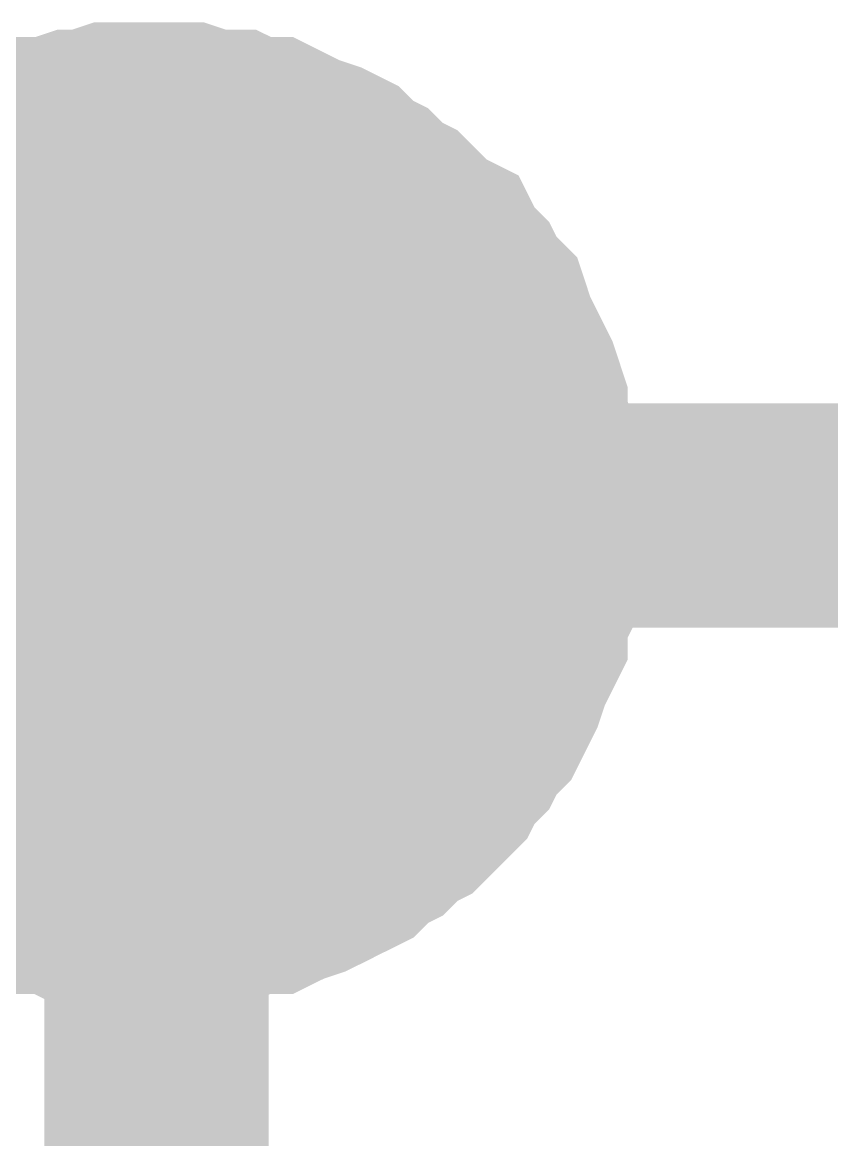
# Model space of a CAD drawing. Header units: inches. Extents: x 0 to 16.9, y 0 to 11.7.
# Drawn here: x 10.6227 to 10.6653, y 9.1096 to 9.1684 of the extents above; entities that cross this region are included whole.
import ezdxf

# ---------------------------------------------------------------- set-up
doc = ezdxf.new("R2010")
doc.units = ezdxf.units.IN
doc.header["$MEASUREMENT"] = 0
doc.layers.add('Sheet', color=255, linetype='Continuous')

msp = doc.modelspace()

# ---------------------------------------------------------------- linework, layer by layer
at = {"layer": 'Sheet'}
for points in [[(10.616254, 9.157082, 0.0118, 0.0118, 0), (10.617026, 9.157854, 0.0118, 0.0118, 0), (10.617797, 9.15824, 0.0118, 0.0118, 0), (10.618569, 9.159012, 0.0118, 0.0118, 0), (10.61934, 9.159397, 0.0118, 0.0118, 0), (10.620112, 9.160169, 0.0118, 0.0118, 0), (10.620883, 9.160555, 0.0118, 0.0118, 0), (10.621655, 9.160941, 0.0118, 0.0118, 0), (10.622812, 9.161327, 0.0118, 0.0118, 0), (10.623584, 9.161713, 0.0118, 0.0118, 0), (10.624355, 9.161713, 0.0118, 0.0118, 0), (10.625513, 9.162098, 0.0118, 0.0118, 0), (10.626284, 9.162098, 0.0118, 0.0118, 0), (10.627441, 9.162484, 0.0118, 0.0118, 0), (10.628213, 9.162484, 0.0118, 0.0118, 0), (10.62937, 9.162484, 0.0118, 0.0118, 0)], [(10.616254, 9.157082, 0.0118, 0.0118, 0), (10.617026, 9.157854, 0.0118, 0.0118, 0), (10.617797, 9.15824, 0.0118, 0.0118, 0), (10.618569, 9.159012, 0.0118, 0.0118, 0), (10.61934, 9.159397, 0.0118, 0.0118, 0), (10.620112, 9.160169, 0.0118, 0.0118, 0), (10.620883, 9.160555, 0.0118, 0.0118, 0), (10.621655, 9.160941, 0.0118, 0.0118, 0), (10.622812, 9.161327, 0.0118, 0.0118, 0), (10.623584, 9.161713, 0.0118, 0.0118, 0), (10.624355, 9.161713, 0.0118, 0.0118, 0), (10.625513, 9.162098, 0.0118, 0.0118, 0), (10.626284, 9.162098, 0.0118, 0.0118, 0), (10.627441, 9.162484, 0.0118, 0.0118, 0), (10.628213, 9.162484, 0.0118, 0.0118, 0), (10.62937, 9.162484, 0.0118, 0.0118, 0)], [(10.616254, 9.157082, 0.0118, 0.0118, 0), (10.617026, 9.157854, 0.0118, 0.0118, 0), (10.617797, 9.15824, 0.0118, 0.0118, 0), (10.618569, 9.159012, 0.0118, 0.0118, 0), (10.61934, 9.159397, 0.0118, 0.0118, 0), (10.620112, 9.160169, 0.0118, 0.0118, 0), (10.620883, 9.160555, 0.0118, 0.0118, 0), (10.621655, 9.160941, 0.0118, 0.0118, 0), (10.622812, 9.161327, 0.0118, 0.0118, 0), (10.623584, 9.161713, 0.0118, 0.0118, 0), (10.624355, 9.161713, 0.0118, 0.0118, 0), (10.625513, 9.162098, 0.0118, 0.0118, 0), (10.626284, 9.162098, 0.0118, 0.0118, 0), (10.627441, 9.162484, 0.0118, 0.0118, 0), (10.628213, 9.162484, 0.0118, 0.0118, 0), (10.62937, 9.162484, 0.0118, 0.0118, 0)], [(10.616254, 9.157082, 0.0118, 0.0118, 0), (10.617026, 9.157854, 0.0118, 0.0118, 0), (10.617797, 9.15824, 0.0118, 0.0118, 0), (10.618569, 9.159012, 0.0118, 0.0118, 0), (10.61934, 9.159397, 0.0118, 0.0118, 0), (10.620112, 9.160169, 0.0118, 0.0118, 0), (10.620883, 9.160555, 0.0118, 0.0118, 0), (10.621655, 9.160941, 0.0118, 0.0118, 0), (10.622812, 9.161327, 0.0118, 0.0118, 0), (10.623584, 9.161713, 0.0118, 0.0118, 0), (10.624355, 9.161713, 0.0118, 0.0118, 0), (10.625513, 9.162098, 0.0118, 0.0118, 0), (10.626284, 9.162098, 0.0118, 0.0118, 0), (10.627441, 9.162484, 0.0118, 0.0118, 0), (10.628213, 9.162484, 0.0118, 0.0118, 0), (10.62937, 9.162484, 0.0118, 0.0118, 0)], [(10.62937, 9.162484, 0.0118, 0.0118, 0), (10.62937, 9.162484, 0.0118, 0.0118, 0)], [(10.62937, 9.162484, 0.0118, 0.0118, 0), (10.630527, 9.162484, 0.0118, 0.0118, 0), (10.631299, 9.162484, 0.0118, 0.0118, 0), (10.632456, 9.162098, 0.0118, 0.0118, 0), (10.633614, 9.162098, 0.0118, 0.0118, 0), (10.634385, 9.161713, 0.0118, 0.0118, 0), (10.635542, 9.161713, 0.0118, 0.0118, 0), (10.636314, 9.161327, 0.0118, 0.0118, 0), (10.637085, 9.160941, 0.0118, 0.0118, 0), (10.638243, 9.160555, 0.0118, 0.0118, 0), (10.639014, 9.160169, 0.0118, 0.0118, 0), (10.639786, 9.159397, 0.0118, 0.0118, 0), (10.640557, 9.159012, 0.0118, 0.0118, 0), (10.641329, 9.15824, 0.0118, 0.0118, 0), (10.6421, 9.157854, 0.0118, 0.0118, 0), (10.642872, 9.157082, 0.0118, 0.0118, 0), (10.643643, 9.156311, 0.0118, 0.0118, 0), (10.644415, 9.155925, 0.0118, 0.0118, 0), (10.644801, 9.155153, 0.0118, 0.0118, 0), (10.645572, 9.154381, 0.0118, 0.0118, 0), (10.645958, 9.15361, 0.0118, 0.0118, 0), (10.64673, 9.152838, 0.0118, 0.0118, 0), (10.647115, 9.15168, 0.0118, 0.0118, 0), (10.647501, 9.150909, 0.0118, 0.0118, 0), (10.647887, 9.150137, 0.0118, 0.0118, 0), (10.648273, 9.149365, 0.0118, 0.0118, 0), (10.648658, 9.148208, 0.0118, 0.0118, 0), (10.648658, 9.147436, 0.0118, 0.0118, 0), (10.649044, 9.146278, 0.0118, 0.0118, 0), (10.649044, 9.145507, 0.0118, 0.0118, 0), (10.64943, 9.144349, 0.0118, 0.0118, 0), (10.64943, 9.143577, 0.0118, 0.0118, 0), (10.64943, 9.14242, 0.0118, 0.0118, 0)], [(10.62937, 9.162484, 0.0118, 0.0118, 0), (10.62937, 9.162484, 0.0118, 0.0118, 0)], [(10.62937, 9.162484, 0.0118, 0.0118, 0), (10.630527, 9.162484, 0.0118, 0.0118, 0), (10.631299, 9.162484, 0.0118, 0.0118, 0), (10.632456, 9.162098, 0.0118, 0.0118, 0), (10.633614, 9.162098, 0.0118, 0.0118, 0), (10.634385, 9.161713, 0.0118, 0.0118, 0), (10.635542, 9.161713, 0.0118, 0.0118, 0), (10.636314, 9.161327, 0.0118, 0.0118, 0), (10.637085, 9.160941, 0.0118, 0.0118, 0), (10.638243, 9.160555, 0.0118, 0.0118, 0), (10.639014, 9.160169, 0.0118, 0.0118, 0), (10.639786, 9.159397, 0.0118, 0.0118, 0), (10.640557, 9.159012, 0.0118, 0.0118, 0), (10.641329, 9.15824, 0.0118, 0.0118, 0), (10.6421, 9.157854, 0.0118, 0.0118, 0), (10.642872, 9.157082, 0.0118, 0.0118, 0), (10.643643, 9.156311, 0.0118, 0.0118, 0), (10.644415, 9.155925, 0.0118, 0.0118, 0), (10.644801, 9.155153, 0.0118, 0.0118, 0), (10.645572, 9.154381, 0.0118, 0.0118, 0), (10.645958, 9.15361, 0.0118, 0.0118, 0), (10.64673, 9.152838, 0.0118, 0.0118, 0), (10.647115, 9.15168, 0.0118, 0.0118, 0), (10.647501, 9.150909, 0.0118, 0.0118, 0), (10.647887, 9.150137, 0.0118, 0.0118, 0), (10.648273, 9.149365, 0.0118, 0.0118, 0), (10.648658, 9.148208, 0.0118, 0.0118, 0), (10.648658, 9.147436, 0.0118, 0.0118, 0), (10.649044, 9.146278, 0.0118, 0.0118, 0), (10.649044, 9.145507, 0.0118, 0.0118, 0), (10.64943, 9.144349, 0.0118, 0.0118, 0), (10.64943, 9.143577, 0.0118, 0.0118, 0), (10.64943, 9.14242, 0.0118, 0.0118, 0)], [(10.62937, 9.162484, 0.0118, 0.0118, 0), (10.62937, 9.162484, 0.0118, 0.0118, 0)], [(10.62937, 9.162484, 0.0118, 0.0118, 0), (10.630527, 9.162484, 0.0118, 0.0118, 0), (10.631299, 9.162484, 0.0118, 0.0118, 0), (10.632456, 9.162098, 0.0118, 0.0118, 0), (10.633614, 9.162098, 0.0118, 0.0118, 0), (10.634385, 9.161713, 0.0118, 0.0118, 0), (10.635542, 9.161713, 0.0118, 0.0118, 0), (10.636314, 9.161327, 0.0118, 0.0118, 0), (10.637085, 9.160941, 0.0118, 0.0118, 0), (10.638243, 9.160555, 0.0118, 0.0118, 0), (10.639014, 9.160169, 0.0118, 0.0118, 0), (10.639786, 9.159397, 0.0118, 0.0118, 0), (10.640557, 9.159012, 0.0118, 0.0118, 0), (10.641329, 9.15824, 0.0118, 0.0118, 0), (10.6421, 9.157854, 0.0118, 0.0118, 0), (10.642872, 9.157082, 0.0118, 0.0118, 0), (10.643643, 9.156311, 0.0118, 0.0118, 0), (10.644415, 9.155925, 0.0118, 0.0118, 0), (10.644801, 9.155153, 0.0118, 0.0118, 0), (10.645572, 9.154381, 0.0118, 0.0118, 0), (10.645958, 9.15361, 0.0118, 0.0118, 0), (10.64673, 9.152838, 0.0118, 0.0118, 0), (10.647115, 9.15168, 0.0118, 0.0118, 0), (10.647501, 9.150909, 0.0118, 0.0118, 0), (10.647887, 9.150137, 0.0118, 0.0118, 0), (10.648273, 9.149365, 0.0118, 0.0118, 0), (10.648658, 9.148208, 0.0118, 0.0118, 0), (10.648658, 9.147436, 0.0118, 0.0118, 0), (10.649044, 9.146278, 0.0118, 0.0118, 0), (10.649044, 9.145507, 0.0118, 0.0118, 0), (10.64943, 9.144349, 0.0118, 0.0118, 0), (10.64943, 9.143577, 0.0118, 0.0118, 0), (10.64943, 9.14242, 0.0118, 0.0118, 0)], [(10.62937, 9.162484, 0.0118, 0.0118, 0), (10.62937, 9.162484, 0.0118, 0.0118, 0)], [(10.62937, 9.162484, 0.0118, 0.0118, 0), (10.630527, 9.162484, 0.0118, 0.0118, 0), (10.631299, 9.162484, 0.0118, 0.0118, 0), (10.632456, 9.162098, 0.0118, 0.0118, 0), (10.633614, 9.162098, 0.0118, 0.0118, 0), (10.634385, 9.161713, 0.0118, 0.0118, 0), (10.635542, 9.161713, 0.0118, 0.0118, 0), (10.636314, 9.161327, 0.0118, 0.0118, 0), (10.637085, 9.160941, 0.0118, 0.0118, 0), (10.638243, 9.160555, 0.0118, 0.0118, 0), (10.639014, 9.160169, 0.0118, 0.0118, 0), (10.639786, 9.159397, 0.0118, 0.0118, 0), (10.640557, 9.159012, 0.0118, 0.0118, 0), (10.641329, 9.15824, 0.0118, 0.0118, 0), (10.6421, 9.157854, 0.0118, 0.0118, 0), (10.642872, 9.157082, 0.0118, 0.0118, 0), (10.643643, 9.156311, 0.0118, 0.0118, 0), (10.644415, 9.155925, 0.0118, 0.0118, 0), (10.644801, 9.155153, 0.0118, 0.0118, 0), (10.645572, 9.154381, 0.0118, 0.0118, 0), (10.645958, 9.15361, 0.0118, 0.0118, 0), (10.64673, 9.152838, 0.0118, 0.0118, 0), (10.647115, 9.15168, 0.0118, 0.0118, 0), (10.647501, 9.150909, 0.0118, 0.0118, 0), (10.647887, 9.150137, 0.0118, 0.0118, 0), (10.648273, 9.149365, 0.0118, 0.0118, 0), (10.648658, 9.148208, 0.0118, 0.0118, 0), (10.648658, 9.147436, 0.0118, 0.0118, 0), (10.649044, 9.146278, 0.0118, 0.0118, 0), (10.649044, 9.145507, 0.0118, 0.0118, 0), (10.64943, 9.144349, 0.0118, 0.0118, 0), (10.64943, 9.143577, 0.0118, 0.0118, 0), (10.64943, 9.14242, 0.0118, 0.0118, 0)], [(10.620112, 9.160169, 0.0039, 0.0039, 0), (10.620883, 9.160555, 0.0039, 0.0039, 0), (10.621655, 9.160941, 0.0039, 0.0039, 0), (10.622812, 9.161327, 0.0039, 0.0039, 0), (10.623584, 9.161713, 0.0039, 0.0039, 0), (10.624355, 9.161713, 0.0039, 0.0039, 0), (10.625513, 9.162098, 0.0039, 0.0039, 0), (10.626284, 9.162098, 0.0039, 0.0039, 0), (10.627441, 9.162484, 0.0039, 0.0039, 0), (10.628213, 9.162484, 0.0039, 0.0039, 0), (10.62937, 9.162484, 0.0039, 0.0039, 0)], [(10.620112, 9.160169, 0.0039, 0.0039, 0), (10.620883, 9.160555, 0.0039, 0.0039, 0), (10.621655, 9.160941, 0.0039, 0.0039, 0), (10.622812, 9.161327, 0.0039, 0.0039, 0), (10.623584, 9.161713, 0.0039, 0.0039, 0), (10.624355, 9.161713, 0.0039, 0.0039, 0), (10.625513, 9.162098, 0.0039, 0.0039, 0), (10.626284, 9.162098, 0.0039, 0.0039, 0), (10.627441, 9.162484, 0.0039, 0.0039, 0), (10.628213, 9.162484, 0.0039, 0.0039, 0), (10.62937, 9.162484, 0.0039, 0.0039, 0)], [(10.620112, 9.160169, 0.0039, 0.0039, 0), (10.620883, 9.160555, 0.0039, 0.0039, 0), (10.621655, 9.160941, 0.0039, 0.0039, 0), (10.622812, 9.161327, 0.0039, 0.0039, 0), (10.623584, 9.161713, 0.0039, 0.0039, 0), (10.624355, 9.161713, 0.0039, 0.0039, 0), (10.625513, 9.162098, 0.0039, 0.0039, 0), (10.626284, 9.162098, 0.0039, 0.0039, 0), (10.627441, 9.162484, 0.0039, 0.0039, 0), (10.628213, 9.162484, 0.0039, 0.0039, 0), (10.62937, 9.162484, 0.0039, 0.0039, 0)], [(10.620112, 9.160169, 0.0039, 0.0039, 0), (10.620883, 9.160555, 0.0039, 0.0039, 0), (10.621655, 9.160941, 0.0039, 0.0039, 0), (10.622812, 9.161327, 0.0039, 0.0039, 0), (10.623584, 9.161713, 0.0039, 0.0039, 0), (10.624355, 9.161713, 0.0039, 0.0039, 0), (10.625513, 9.162098, 0.0039, 0.0039, 0), (10.626284, 9.162098, 0.0039, 0.0039, 0), (10.627441, 9.162484, 0.0039, 0.0039, 0), (10.628213, 9.162484, 0.0039, 0.0039, 0), (10.62937, 9.162484, 0.0039, 0.0039, 0)], [(10.62937, 9.162484, 0.0039, 0.0039, 0), (10.62937, 9.162484, 0.0039, 0.0039, 0)], [(10.62937, 9.162484, 0.0039, 0.0039, 0), (10.630527, 9.162484, 0.0039, 0.0039, 0), (10.631299, 9.162484, 0.0039, 0.0039, 0), (10.632456, 9.162098, 0.0039, 0.0039, 0), (10.633614, 9.162098, 0.0039, 0.0039, 0), (10.634385, 9.161713, 0.0039, 0.0039, 0), (10.635542, 9.161713, 0.0039, 0.0039, 0), (10.636314, 9.161327, 0.0039, 0.0039, 0), (10.637085, 9.160941, 0.0039, 0.0039, 0), (10.638243, 9.160555, 0.0039, 0.0039, 0), (10.639014, 9.160169, 0.0039, 0.0039, 0), (10.639786, 9.159397, 0.0039, 0.0039, 0), (10.640557, 9.159012, 0.0039, 0.0039, 0), (10.641329, 9.15824, 0.0039, 0.0039, 0), (10.6421, 9.157854, 0.0039, 0.0039, 0), (10.642872, 9.157082, 0.0039, 0.0039, 0), (10.643643, 9.156311, 0.0039, 0.0039, 0), (10.644415, 9.155925, 0.0039, 0.0039, 0), (10.644801, 9.155153, 0.0039, 0.0039, 0), (10.645572, 9.154381, 0.0039, 0.0039, 0), (10.645958, 9.15361, 0.0039, 0.0039, 0), (10.64673, 9.152838, 0.0039, 0.0039, 0), (10.647115, 9.15168, 0.0039, 0.0039, 0), (10.647501, 9.150909, 0.0039, 0.0039, 0), (10.647887, 9.150137, 0.0039, 0.0039, 0), (10.648273, 9.149365, 0.0039, 0.0039, 0), (10.648658, 9.148208, 0.0039, 0.0039, 0), (10.648658, 9.147436, 0.0039, 0.0039, 0), (10.649044, 9.146278, 0.0039, 0.0039, 0), (10.649044, 9.145507, 0.0039, 0.0039, 0), (10.64943, 9.144349, 0.0039, 0.0039, 0), (10.64943, 9.143577, 0.0039, 0.0039, 0), (10.64943, 9.14242, 0.0039, 0.0039, 0)], [(10.62937, 9.162484, 0.0039, 0.0039, 0), (10.62937, 9.162484, 0.0039, 0.0039, 0)], [(10.62937, 9.162484, 0.0039, 0.0039, 0), (10.630527, 9.162484, 0.0039, 0.0039, 0), (10.631299, 9.162484, 0.0039, 0.0039, 0), (10.632456, 9.162098, 0.0039, 0.0039, 0), (10.633614, 9.162098, 0.0039, 0.0039, 0), (10.634385, 9.161713, 0.0039, 0.0039, 0), (10.635542, 9.161713, 0.0039, 0.0039, 0), (10.636314, 9.161327, 0.0039, 0.0039, 0), (10.637085, 9.160941, 0.0039, 0.0039, 0), (10.638243, 9.160555, 0.0039, 0.0039, 0), (10.639014, 9.160169, 0.0039, 0.0039, 0), (10.639786, 9.159397, 0.0039, 0.0039, 0), (10.640557, 9.159012, 0.0039, 0.0039, 0), (10.641329, 9.15824, 0.0039, 0.0039, 0), (10.6421, 9.157854, 0.0039, 0.0039, 0), (10.642872, 9.157082, 0.0039, 0.0039, 0), (10.643643, 9.156311, 0.0039, 0.0039, 0), (10.644415, 9.155925, 0.0039, 0.0039, 0), (10.644801, 9.155153, 0.0039, 0.0039, 0), (10.645572, 9.154381, 0.0039, 0.0039, 0), (10.645958, 9.15361, 0.0039, 0.0039, 0), (10.64673, 9.152838, 0.0039, 0.0039, 0), (10.647115, 9.15168, 0.0039, 0.0039, 0), (10.647501, 9.150909, 0.0039, 0.0039, 0), (10.647887, 9.150137, 0.0039, 0.0039, 0), (10.648273, 9.149365, 0.0039, 0.0039, 0), (10.648658, 9.148208, 0.0039, 0.0039, 0), (10.648658, 9.147436, 0.0039, 0.0039, 0), (10.649044, 9.146278, 0.0039, 0.0039, 0), (10.649044, 9.145507, 0.0039, 0.0039, 0), (10.64943, 9.144349, 0.0039, 0.0039, 0), (10.64943, 9.143577, 0.0039, 0.0039, 0), (10.64943, 9.14242, 0.0039, 0.0039, 0)], [(10.62937, 9.162484, 0.0039, 0.0039, 0), (10.62937, 9.162484, 0.0039, 0.0039, 0)], [(10.62937, 9.162484, 0.0039, 0.0039, 0), (10.630527, 9.162484, 0.0039, 0.0039, 0), (10.631299, 9.162484, 0.0039, 0.0039, 0), (10.632456, 9.162098, 0.0039, 0.0039, 0), (10.633614, 9.162098, 0.0039, 0.0039, 0), (10.634385, 9.161713, 0.0039, 0.0039, 0), (10.635542, 9.161713, 0.0039, 0.0039, 0), (10.636314, 9.161327, 0.0039, 0.0039, 0), (10.637085, 9.160941, 0.0039, 0.0039, 0), (10.638243, 9.160555, 0.0039, 0.0039, 0), (10.639014, 9.160169, 0.0039, 0.0039, 0), (10.639786, 9.159397, 0.0039, 0.0039, 0), (10.640557, 9.159012, 0.0039, 0.0039, 0), (10.641329, 9.15824, 0.0039, 0.0039, 0), (10.6421, 9.157854, 0.0039, 0.0039, 0), (10.642872, 9.157082, 0.0039, 0.0039, 0), (10.643643, 9.156311, 0.0039, 0.0039, 0), (10.644415, 9.155925, 0.0039, 0.0039, 0), (10.644801, 9.155153, 0.0039, 0.0039, 0), (10.645572, 9.154381, 0.0039, 0.0039, 0), (10.645958, 9.15361, 0.0039, 0.0039, 0), (10.64673, 9.152838, 0.0039, 0.0039, 0), (10.647115, 9.15168, 0.0039, 0.0039, 0), (10.647501, 9.150909, 0.0039, 0.0039, 0), (10.647887, 9.150137, 0.0039, 0.0039, 0), (10.648273, 9.149365, 0.0039, 0.0039, 0), (10.648658, 9.148208, 0.0039, 0.0039, 0), (10.648658, 9.147436, 0.0039, 0.0039, 0), (10.649044, 9.146278, 0.0039, 0.0039, 0), (10.649044, 9.145507, 0.0039, 0.0039, 0), (10.64943, 9.144349, 0.0039, 0.0039, 0), (10.64943, 9.143577, 0.0039, 0.0039, 0), (10.64943, 9.14242, 0.0039, 0.0039, 0)], [(10.62937, 9.162484, 0.0039, 0.0039, 0), (10.62937, 9.162484, 0.0039, 0.0039, 0)], [(10.62937, 9.162484, 0.0039, 0.0039, 0), (10.630527, 9.162484, 0.0039, 0.0039, 0), (10.631299, 9.162484, 0.0039, 0.0039, 0), (10.632456, 9.162098, 0.0039, 0.0039, 0), (10.633614, 9.162098, 0.0039, 0.0039, 0), (10.634385, 9.161713, 0.0039, 0.0039, 0), (10.635542, 9.161713, 0.0039, 0.0039, 0), (10.636314, 9.161327, 0.0039, 0.0039, 0), (10.637085, 9.160941, 0.0039, 0.0039, 0), (10.638243, 9.160555, 0.0039, 0.0039, 0), (10.639014, 9.160169, 0.0039, 0.0039, 0), (10.639786, 9.159397, 0.0039, 0.0039, 0), (10.640557, 9.159012, 0.0039, 0.0039, 0), (10.641329, 9.15824, 0.0039, 0.0039, 0), (10.6421, 9.157854, 0.0039, 0.0039, 0), (10.642872, 9.157082, 0.0039, 0.0039, 0), (10.643643, 9.156311, 0.0039, 0.0039, 0), (10.644415, 9.155925, 0.0039, 0.0039, 0), (10.644801, 9.155153, 0.0039, 0.0039, 0), (10.645572, 9.154381, 0.0039, 0.0039, 0), (10.645958, 9.15361, 0.0039, 0.0039, 0), (10.64673, 9.152838, 0.0039, 0.0039, 0), (10.647115, 9.15168, 0.0039, 0.0039, 0), (10.647501, 9.150909, 0.0039, 0.0039, 0), (10.647887, 9.150137, 0.0039, 0.0039, 0), (10.648273, 9.149365, 0.0039, 0.0039, 0), (10.648658, 9.148208, 0.0039, 0.0039, 0), (10.648658, 9.147436, 0.0039, 0.0039, 0), (10.649044, 9.146278, 0.0039, 0.0039, 0), (10.649044, 9.145507, 0.0039, 0.0039, 0), (10.64943, 9.144349, 0.0039, 0.0039, 0), (10.64943, 9.143577, 0.0039, 0.0039, 0), (10.64943, 9.14242, 0.0039, 0.0039, 0)], [(9.527625, 9.14242, 0.0118, 0.0118, 0), (10.629756, 9.14242, 0.0118, 0.0118, 0), (10.865844, 9.14242, 0.0118, 0.0118, 0)], [(10.629756, 8.867692, 0.0118, 0.0118, 0), (10.629756, 9.14242, 0.0118, 0.0118, 0)], [(10.64943, 9.14242, 0.0118, 0.0118, 0), (10.64943, 9.141262, 0.0118, 0.0118, 0), (10.64943, 9.140491, 0.0118, 0.0118, 0), (10.649044, 9.139333, 0.0118, 0.0118, 0), (10.649044, 9.138175, 0.0118, 0.0118, 0), (10.648658, 9.137404, 0.0118, 0.0118, 0), (10.648658, 9.136246, 0.0118, 0.0118, 0), (10.648273, 9.135474, 0.0118, 0.0118, 0), (10.647887, 9.134703, 0.0118, 0.0118, 0), (10.647501, 9.133545, 0.0118, 0.0118, 0), (10.647115, 9.132773, 0.0118, 0.0118, 0), (10.64673, 9.132002, 0.0118, 0.0118, 0), (10.645958, 9.13123, 0.0118, 0.0118, 0), (10.645572, 9.130458, 0.0118, 0.0118, 0), (10.644801, 9.129687, 0.0118, 0.0118, 0), (10.644415, 9.128915, 0.0118, 0.0118, 0), (10.643643, 9.128143, 0.0118, 0.0118, 0), (10.642872, 9.127372, 0.0118, 0.0118, 0), (10.6421, 9.126986, 0.0118, 0.0118, 0), (10.641329, 9.126214, 0.0118, 0.0118, 0), (10.640557, 9.125828, 0.0118, 0.0118, 0), (10.639786, 9.125056, 0.0118, 0.0118, 0), (10.639014, 9.124671, 0.0118, 0.0118, 0), (10.638243, 9.124285, 0.0118, 0.0118, 0), (10.637471, 9.123899, 0.0118, 0.0118, 0), (10.636314, 9.123513, 0.0118, 0.0118, 0), (10.635542, 9.123127, 0.0118, 0.0118, 0), (10.634771, 9.123127, 0.0118, 0.0118, 0), (10.633614, 9.122741, 0.0118, 0.0118, 0), (10.632842, 9.122741, 0.0118, 0.0118, 0), (10.631685, 9.122355, 0.0118, 0.0118, 0), (10.630913, 9.122355, 0.0118, 0.0118, 0), (10.629756, 9.122355, 0.0118, 0.0118, 0)], [(10.64943, 9.14242, 0.0118, 0.0118, 0), (10.64943, 9.141262, 0.0118, 0.0118, 0), (10.64943, 9.140491, 0.0118, 0.0118, 0), (10.649044, 9.139333, 0.0118, 0.0118, 0), (10.649044, 9.138175, 0.0118, 0.0118, 0), (10.648658, 9.137404, 0.0118, 0.0118, 0), (10.648658, 9.136246, 0.0118, 0.0118, 0), (10.648273, 9.135474, 0.0118, 0.0118, 0), (10.647887, 9.134703, 0.0118, 0.0118, 0), (10.647501, 9.133545, 0.0118, 0.0118, 0), (10.647115, 9.132773, 0.0118, 0.0118, 0), (10.64673, 9.132002, 0.0118, 0.0118, 0), (10.645958, 9.13123, 0.0118, 0.0118, 0), (10.645572, 9.130458, 0.0118, 0.0118, 0), (10.644801, 9.129687, 0.0118, 0.0118, 0), (10.644415, 9.128915, 0.0118, 0.0118, 0), (10.643643, 9.128143, 0.0118, 0.0118, 0), (10.642872, 9.127372, 0.0118, 0.0118, 0), (10.6421, 9.126986, 0.0118, 0.0118, 0), (10.641329, 9.126214, 0.0118, 0.0118, 0), (10.640557, 9.125828, 0.0118, 0.0118, 0), (10.639786, 9.125056, 0.0118, 0.0118, 0), (10.639014, 9.124671, 0.0118, 0.0118, 0), (10.638243, 9.124285, 0.0118, 0.0118, 0), (10.637471, 9.123899, 0.0118, 0.0118, 0), (10.636314, 9.123513, 0.0118, 0.0118, 0), (10.635542, 9.123127, 0.0118, 0.0118, 0), (10.634771, 9.123127, 0.0118, 0.0118, 0), (10.633614, 9.122741, 0.0118, 0.0118, 0), (10.632842, 9.122741, 0.0118, 0.0118, 0), (10.631685, 9.122355, 0.0118, 0.0118, 0), (10.630913, 9.122355, 0.0118, 0.0118, 0), (10.629756, 9.122355, 0.0118, 0.0118, 0)], [(10.64943, 9.14242, 0.0118, 0.0118, 0), (10.64943, 9.141262, 0.0118, 0.0118, 0), (10.64943, 9.140491, 0.0118, 0.0118, 0), (10.649044, 9.139333, 0.0118, 0.0118, 0), (10.649044, 9.138175, 0.0118, 0.0118, 0), (10.648658, 9.137404, 0.0118, 0.0118, 0), (10.648658, 9.136246, 0.0118, 0.0118, 0), (10.648273, 9.135474, 0.0118, 0.0118, 0), (10.647887, 9.134703, 0.0118, 0.0118, 0), (10.647501, 9.133545, 0.0118, 0.0118, 0), (10.647115, 9.132773, 0.0118, 0.0118, 0), (10.64673, 9.132002, 0.0118, 0.0118, 0), (10.645958, 9.13123, 0.0118, 0.0118, 0), (10.645572, 9.130458, 0.0118, 0.0118, 0), (10.644801, 9.129687, 0.0118, 0.0118, 0), (10.644415, 9.128915, 0.0118, 0.0118, 0), (10.643643, 9.128143, 0.0118, 0.0118, 0), (10.642872, 9.127372, 0.0118, 0.0118, 0), (10.6421, 9.126986, 0.0118, 0.0118, 0), (10.641329, 9.126214, 0.0118, 0.0118, 0), (10.640557, 9.125828, 0.0118, 0.0118, 0), (10.639786, 9.125056, 0.0118, 0.0118, 0), (10.639014, 9.124671, 0.0118, 0.0118, 0), (10.638243, 9.124285, 0.0118, 0.0118, 0), (10.637471, 9.123899, 0.0118, 0.0118, 0), (10.636314, 9.123513, 0.0118, 0.0118, 0), (10.635542, 9.123127, 0.0118, 0.0118, 0), (10.634771, 9.123127, 0.0118, 0.0118, 0), (10.633614, 9.122741, 0.0118, 0.0118, 0), (10.632842, 9.122741, 0.0118, 0.0118, 0), (10.631685, 9.122355, 0.0118, 0.0118, 0), (10.630913, 9.122355, 0.0118, 0.0118, 0), (10.629756, 9.122355, 0.0118, 0.0118, 0)], [(10.64943, 9.14242, 0.0118, 0.0118, 0), (10.64943, 9.141262, 0.0118, 0.0118, 0), (10.64943, 9.140491, 0.0118, 0.0118, 0), (10.649044, 9.139333, 0.0118, 0.0118, 0), (10.649044, 9.138175, 0.0118, 0.0118, 0), (10.648658, 9.137404, 0.0118, 0.0118, 0), (10.648658, 9.136246, 0.0118, 0.0118, 0), (10.648273, 9.135474, 0.0118, 0.0118, 0), (10.647887, 9.134703, 0.0118, 0.0118, 0), (10.647501, 9.133545, 0.0118, 0.0118, 0), (10.647115, 9.132773, 0.0118, 0.0118, 0), (10.64673, 9.132002, 0.0118, 0.0118, 0), (10.645958, 9.13123, 0.0118, 0.0118, 0), (10.645572, 9.130458, 0.0118, 0.0118, 0), (10.644801, 9.129687, 0.0118, 0.0118, 0), (10.644415, 9.128915, 0.0118, 0.0118, 0), (10.643643, 9.128143, 0.0118, 0.0118, 0), (10.642872, 9.127372, 0.0118, 0.0118, 0), (10.6421, 9.126986, 0.0118, 0.0118, 0), (10.641329, 9.126214, 0.0118, 0.0118, 0), (10.640557, 9.125828, 0.0118, 0.0118, 0), (10.639786, 9.125056, 0.0118, 0.0118, 0), (10.639014, 9.124671, 0.0118, 0.0118, 0), (10.638243, 9.124285, 0.0118, 0.0118, 0), (10.637471, 9.123899, 0.0118, 0.0118, 0), (10.636314, 9.123513, 0.0118, 0.0118, 0), (10.635542, 9.123127, 0.0118, 0.0118, 0), (10.634771, 9.123127, 0.0118, 0.0118, 0), (10.633614, 9.122741, 0.0118, 0.0118, 0), (10.632842, 9.122741, 0.0118, 0.0118, 0), (10.631685, 9.122355, 0.0118, 0.0118, 0), (10.630913, 9.122355, 0.0118, 0.0118, 0), (10.629756, 9.122355, 0.0118, 0.0118, 0)], [(10.64943, 9.14242, 0.0118, 0.0118, 0), (10.64943, 9.14242, 0.0118, 0.0118, 0), (10.64943, 9.14242, 0.0118, 0.0118, 0), (10.64943, 9.14242, 0.0118, 0.0118, 0), (10.64943, 9.14242, 0.0118, 0.0118, 0), (10.64943, 9.14242, 0.0118, 0.0118, 0), (10.64943, 9.14242, 0.0118, 0.0118, 0), (10.64943, 9.14242, 0.0118, 0.0118, 0), (10.64943, 9.14242, 0.0118, 0.0118, 0), (10.64943, 9.14242, 0.0118, 0.0118, 0), (10.64943, 9.14242, 0.0118, 0.0118, 0), (10.64943, 9.14242, 0.0118, 0.0118, 0), (10.64943, 9.14242, 0.0118, 0.0118, 0), (10.64943, 9.14242, 0.0118, 0.0118, 0), (10.64943, 9.14242, 0.0118, 0.0118, 0), (10.64943, 9.14242, 0.0118, 0.0118, 0), (10.64943, 9.14242, 0.0118, 0.0118, 0), (10.64943, 9.14242, 0.0118, 0.0118, 0), (10.64943, 9.14242, 0.0118, 0.0118, 0), (10.64943, 9.14242, 0.0118, 0.0118, 0), (10.64943, 9.14242, 0.0118, 0.0118, 0), (10.64943, 9.14242, 0.0118, 0.0118, 0), (10.64943, 9.14242, 0.0118, 0.0118, 0), (10.64943, 9.14242, 0.0118, 0.0118, 0), (10.64943, 9.14242, 0.0118, 0.0118, 0), (10.64943, 9.14242, 0.0118, 0.0118, 0), (10.64943, 9.14242, 0.0118, 0.0118, 0), (10.64943, 9.14242, 0.0118, 0.0118, 0), (10.64943, 9.14242, 0.0118, 0.0118, 0), (10.64943, 9.14242, 0.0118, 0.0118, 0), (10.64943, 9.14242, 0.0118, 0.0118, 0), (10.64943, 9.14242, 0.0118, 0.0118, 0), (10.64943, 9.14242, 0.0118, 0.0118, 0)], [(10.64943, 9.14242, 0.0118, 0.0118, 0), (10.64943, 9.14242, 0.0118, 0.0118, 0)], [(10.64943, 9.14242, 0.0118, 0.0118, 0), (10.64943, 9.14242, 0.0118, 0.0118, 0), (10.64943, 9.14242, 0.0118, 0.0118, 0), (10.64943, 9.14242, 0.0118, 0.0118, 0), (10.64943, 9.14242, 0.0118, 0.0118, 0), (10.64943, 9.14242, 0.0118, 0.0118, 0), (10.64943, 9.14242, 0.0118, 0.0118, 0), (10.64943, 9.14242, 0.0118, 0.0118, 0), (10.64943, 9.14242, 0.0118, 0.0118, 0), (10.64943, 9.14242, 0.0118, 0.0118, 0), (10.64943, 9.14242, 0.0118, 0.0118, 0), (10.64943, 9.14242, 0.0118, 0.0118, 0), (10.64943, 9.14242, 0.0118, 0.0118, 0), (10.64943, 9.14242, 0.0118, 0.0118, 0), (10.64943, 9.14242, 0.0118, 0.0118, 0), (10.64943, 9.14242, 0.0118, 0.0118, 0), (10.64943, 9.14242, 0.0118, 0.0118, 0), (10.64943, 9.14242, 0.0118, 0.0118, 0), (10.64943, 9.14242, 0.0118, 0.0118, 0), (10.64943, 9.14242, 0.0118, 0.0118, 0), (10.64943, 9.14242, 0.0118, 0.0118, 0), (10.64943, 9.14242, 0.0118, 0.0118, 0), (10.64943, 9.14242, 0.0118, 0.0118, 0), (10.64943, 9.14242, 0.0118, 0.0118, 0), (10.64943, 9.14242, 0.0118, 0.0118, 0), (10.64943, 9.14242, 0.0118, 0.0118, 0), (10.64943, 9.14242, 0.0118, 0.0118, 0), (10.64943, 9.14242, 0.0118, 0.0118, 0), (10.64943, 9.14242, 0.0118, 0.0118, 0), (10.64943, 9.14242, 0.0118, 0.0118, 0), (10.64943, 9.14242, 0.0118, 0.0118, 0), (10.64943, 9.14242, 0.0118, 0.0118, 0), (10.64943, 9.14242, 0.0118, 0.0118, 0)], [(10.64943, 9.14242, 0.0118, 0.0118, 0), (10.64943, 9.14242, 0.0118, 0.0118, 0)], [(10.64943, 9.14242, 0.0118, 0.0118, 0), (10.64943, 9.14242, 0.0118, 0.0118, 0), (10.64943, 9.14242, 0.0118, 0.0118, 0), (10.64943, 9.14242, 0.0118, 0.0118, 0), (10.64943, 9.14242, 0.0118, 0.0118, 0), (10.64943, 9.14242, 0.0118, 0.0118, 0), (10.64943, 9.14242, 0.0118, 0.0118, 0), (10.64943, 9.14242, 0.0118, 0.0118, 0), (10.64943, 9.14242, 0.0118, 0.0118, 0), (10.64943, 9.14242, 0.0118, 0.0118, 0), (10.64943, 9.14242, 0.0118, 0.0118, 0), (10.64943, 9.14242, 0.0118, 0.0118, 0), (10.64943, 9.14242, 0.0118, 0.0118, 0), (10.64943, 9.14242, 0.0118, 0.0118, 0), (10.64943, 9.14242, 0.0118, 0.0118, 0), (10.64943, 9.14242, 0.0118, 0.0118, 0), (10.64943, 9.14242, 0.0118, 0.0118, 0), (10.64943, 9.14242, 0.0118, 0.0118, 0), (10.64943, 9.14242, 0.0118, 0.0118, 0), (10.64943, 9.14242, 0.0118, 0.0118, 0), (10.64943, 9.14242, 0.0118, 0.0118, 0), (10.64943, 9.14242, 0.0118, 0.0118, 0), (10.64943, 9.14242, 0.0118, 0.0118, 0), (10.64943, 9.14242, 0.0118, 0.0118, 0), (10.64943, 9.14242, 0.0118, 0.0118, 0), (10.64943, 9.14242, 0.0118, 0.0118, 0), (10.64943, 9.14242, 0.0118, 0.0118, 0), (10.64943, 9.14242, 0.0118, 0.0118, 0), (10.64943, 9.14242, 0.0118, 0.0118, 0), (10.64943, 9.14242, 0.0118, 0.0118, 0), (10.64943, 9.14242, 0.0118, 0.0118, 0), (10.64943, 9.14242, 0.0118, 0.0118, 0), (10.64943, 9.14242, 0.0118, 0.0118, 0)], [(10.64943, 9.14242, 0.0118, 0.0118, 0), (10.64943, 9.14242, 0.0118, 0.0118, 0)], [(10.64943, 9.14242, 0.0118, 0.0118, 0), (10.64943, 9.14242, 0.0118, 0.0118, 0), (10.64943, 9.14242, 0.0118, 0.0118, 0), (10.64943, 9.14242, 0.0118, 0.0118, 0), (10.64943, 9.14242, 0.0118, 0.0118, 0), (10.64943, 9.14242, 0.0118, 0.0118, 0), (10.64943, 9.14242, 0.0118, 0.0118, 0), (10.64943, 9.14242, 0.0118, 0.0118, 0), (10.64943, 9.14242, 0.0118, 0.0118, 0), (10.64943, 9.14242, 0.0118, 0.0118, 0), (10.64943, 9.14242, 0.0118, 0.0118, 0), (10.64943, 9.14242, 0.0118, 0.0118, 0), (10.64943, 9.14242, 0.0118, 0.0118, 0), (10.64943, 9.14242, 0.0118, 0.0118, 0), (10.64943, 9.14242, 0.0118, 0.0118, 0), (10.64943, 9.14242, 0.0118, 0.0118, 0), (10.64943, 9.14242, 0.0118, 0.0118, 0), (10.64943, 9.14242, 0.0118, 0.0118, 0), (10.64943, 9.14242, 0.0118, 0.0118, 0), (10.64943, 9.14242, 0.0118, 0.0118, 0), (10.64943, 9.14242, 0.0118, 0.0118, 0), (10.64943, 9.14242, 0.0118, 0.0118, 0), (10.64943, 9.14242, 0.0118, 0.0118, 0), (10.64943, 9.14242, 0.0118, 0.0118, 0), (10.64943, 9.14242, 0.0118, 0.0118, 0), (10.64943, 9.14242, 0.0118, 0.0118, 0), (10.64943, 9.14242, 0.0118, 0.0118, 0), (10.64943, 9.14242, 0.0118, 0.0118, 0), (10.64943, 9.14242, 0.0118, 0.0118, 0), (10.64943, 9.14242, 0.0118, 0.0118, 0), (10.64943, 9.14242, 0.0118, 0.0118, 0), (10.64943, 9.14242, 0.0118, 0.0118, 0), (10.64943, 9.14242, 0.0118, 0.0118, 0)], [(10.64943, 9.14242, 0.0118, 0.0118, 0), (10.64943, 9.14242, 0.0118, 0.0118, 0)], [(10.64943, 9.14242, 0.0039, 0.0039, 0), (10.64943, 9.141262, 0.0039, 0.0039, 0), (10.64943, 9.140491, 0.0039, 0.0039, 0), (10.649044, 9.139333, 0.0039, 0.0039, 0), (10.649044, 9.138175, 0.0039, 0.0039, 0), (10.648658, 9.137404, 0.0039, 0.0039, 0), (10.648658, 9.136246, 0.0039, 0.0039, 0), (10.648273, 9.135474, 0.0039, 0.0039, 0), (10.647887, 9.134703, 0.0039, 0.0039, 0), (10.647501, 9.133545, 0.0039, 0.0039, 0), (10.647115, 9.132773, 0.0039, 0.0039, 0), (10.64673, 9.132002, 0.0039, 0.0039, 0), (10.645958, 9.13123, 0.0039, 0.0039, 0), (10.645572, 9.130458, 0.0039, 0.0039, 0), (10.644801, 9.129687, 0.0039, 0.0039, 0), (10.644415, 9.128915, 0.0039, 0.0039, 0), (10.643643, 9.128143, 0.0039, 0.0039, 0), (10.642872, 9.127372, 0.0039, 0.0039, 0), (10.6421, 9.126986, 0.0039, 0.0039, 0), (10.641329, 9.126214, 0.0039, 0.0039, 0), (10.640557, 9.125828, 0.0039, 0.0039, 0), (10.639786, 9.125056, 0.0039, 0.0039, 0), (10.639014, 9.124671, 0.0039, 0.0039, 0), (10.638243, 9.124285, 0.0039, 0.0039, 0), (10.637471, 9.123899, 0.0039, 0.0039, 0), (10.636314, 9.123513, 0.0039, 0.0039, 0), (10.635542, 9.123127, 0.0039, 0.0039, 0), (10.634771, 9.123127, 0.0039, 0.0039, 0), (10.633614, 9.122741, 0.0039, 0.0039, 0), (10.632842, 9.122741, 0.0039, 0.0039, 0), (10.631685, 9.122355, 0.0039, 0.0039, 0), (10.630913, 9.122355, 0.0039, 0.0039, 0), (10.629756, 9.122355, 0.0039, 0.0039, 0)], [(10.64943, 9.14242, 0.0039, 0.0039, 0), (10.64943, 9.141262, 0.0039, 0.0039, 0), (10.64943, 9.140491, 0.0039, 0.0039, 0), (10.649044, 9.139333, 0.0039, 0.0039, 0), (10.649044, 9.138175, 0.0039, 0.0039, 0), (10.648658, 9.137404, 0.0039, 0.0039, 0), (10.648658, 9.136246, 0.0039, 0.0039, 0), (10.648273, 9.135474, 0.0039, 0.0039, 0), (10.647887, 9.134703, 0.0039, 0.0039, 0), (10.647501, 9.133545, 0.0039, 0.0039, 0), (10.647115, 9.132773, 0.0039, 0.0039, 0), (10.64673, 9.132002, 0.0039, 0.0039, 0), (10.645958, 9.13123, 0.0039, 0.0039, 0), (10.645572, 9.130458, 0.0039, 0.0039, 0), (10.644801, 9.129687, 0.0039, 0.0039, 0), (10.644415, 9.128915, 0.0039, 0.0039, 0), (10.643643, 9.128143, 0.0039, 0.0039, 0), (10.642872, 9.127372, 0.0039, 0.0039, 0), (10.6421, 9.126986, 0.0039, 0.0039, 0), (10.641329, 9.126214, 0.0039, 0.0039, 0), (10.640557, 9.125828, 0.0039, 0.0039, 0), (10.639786, 9.125056, 0.0039, 0.0039, 0), (10.639014, 9.124671, 0.0039, 0.0039, 0), (10.638243, 9.124285, 0.0039, 0.0039, 0), (10.637471, 9.123899, 0.0039, 0.0039, 0), (10.636314, 9.123513, 0.0039, 0.0039, 0), (10.635542, 9.123127, 0.0039, 0.0039, 0), (10.634771, 9.123127, 0.0039, 0.0039, 0), (10.633614, 9.122741, 0.0039, 0.0039, 0), (10.632842, 9.122741, 0.0039, 0.0039, 0), (10.631685, 9.122355, 0.0039, 0.0039, 0), (10.630913, 9.122355, 0.0039, 0.0039, 0), (10.629756, 9.122355, 0.0039, 0.0039, 0)], [(10.64943, 9.14242, 0.0039, 0.0039, 0), (10.64943, 9.141262, 0.0039, 0.0039, 0), (10.64943, 9.140491, 0.0039, 0.0039, 0), (10.649044, 9.139333, 0.0039, 0.0039, 0), (10.649044, 9.138175, 0.0039, 0.0039, 0), (10.648658, 9.137404, 0.0039, 0.0039, 0), (10.648658, 9.136246, 0.0039, 0.0039, 0), (10.648273, 9.135474, 0.0039, 0.0039, 0), (10.647887, 9.134703, 0.0039, 0.0039, 0), (10.647501, 9.133545, 0.0039, 0.0039, 0), (10.647115, 9.132773, 0.0039, 0.0039, 0), (10.64673, 9.132002, 0.0039, 0.0039, 0), (10.645958, 9.13123, 0.0039, 0.0039, 0), (10.645572, 9.130458, 0.0039, 0.0039, 0), (10.644801, 9.129687, 0.0039, 0.0039, 0), (10.644415, 9.128915, 0.0039, 0.0039, 0), (10.643643, 9.128143, 0.0039, 0.0039, 0), (10.642872, 9.127372, 0.0039, 0.0039, 0), (10.6421, 9.126986, 0.0039, 0.0039, 0), (10.641329, 9.126214, 0.0039, 0.0039, 0), (10.640557, 9.125828, 0.0039, 0.0039, 0), (10.639786, 9.125056, 0.0039, 0.0039, 0), (10.639014, 9.124671, 0.0039, 0.0039, 0), (10.638243, 9.124285, 0.0039, 0.0039, 0), (10.637471, 9.123899, 0.0039, 0.0039, 0), (10.636314, 9.123513, 0.0039, 0.0039, 0), (10.635542, 9.123127, 0.0039, 0.0039, 0), (10.634771, 9.123127, 0.0039, 0.0039, 0), (10.633614, 9.122741, 0.0039, 0.0039, 0), (10.632842, 9.122741, 0.0039, 0.0039, 0), (10.631685, 9.122355, 0.0039, 0.0039, 0), (10.630913, 9.122355, 0.0039, 0.0039, 0), (10.629756, 9.122355, 0.0039, 0.0039, 0)], [(10.64943, 9.14242, 0.0039, 0.0039, 0), (10.64943, 9.141262, 0.0039, 0.0039, 0), (10.64943, 9.140491, 0.0039, 0.0039, 0), (10.649044, 9.139333, 0.0039, 0.0039, 0), (10.649044, 9.138175, 0.0039, 0.0039, 0), (10.648658, 9.137404, 0.0039, 0.0039, 0), (10.648658, 9.136246, 0.0039, 0.0039, 0), (10.648273, 9.135474, 0.0039, 0.0039, 0), (10.647887, 9.134703, 0.0039, 0.0039, 0), (10.647501, 9.133545, 0.0039, 0.0039, 0), (10.647115, 9.132773, 0.0039, 0.0039, 0), (10.64673, 9.132002, 0.0039, 0.0039, 0), (10.645958, 9.13123, 0.0039, 0.0039, 0), (10.645572, 9.130458, 0.0039, 0.0039, 0), (10.644801, 9.129687, 0.0039, 0.0039, 0), (10.644415, 9.128915, 0.0039, 0.0039, 0), (10.643643, 9.128143, 0.0039, 0.0039, 0), (10.642872, 9.127372, 0.0039, 0.0039, 0), (10.6421, 9.126986, 0.0039, 0.0039, 0), (10.641329, 9.126214, 0.0039, 0.0039, 0), (10.640557, 9.125828, 0.0039, 0.0039, 0), (10.639786, 9.125056, 0.0039, 0.0039, 0), (10.639014, 9.124671, 0.0039, 0.0039, 0), (10.638243, 9.124285, 0.0039, 0.0039, 0), (10.637471, 9.123899, 0.0039, 0.0039, 0), (10.636314, 9.123513, 0.0039, 0.0039, 0), (10.635542, 9.123127, 0.0039, 0.0039, 0), (10.634771, 9.123127, 0.0039, 0.0039, 0), (10.633614, 9.122741, 0.0039, 0.0039, 0), (10.632842, 9.122741, 0.0039, 0.0039, 0), (10.631685, 9.122355, 0.0039, 0.0039, 0), (10.630913, 9.122355, 0.0039, 0.0039, 0), (10.629756, 9.122355, 0.0039, 0.0039, 0)], [(10.64943, 9.14242, 0.0039, 0.0039, 0), (10.64943, 9.14242, 0.0039, 0.0039, 0), (10.64943, 9.14242, 0.0039, 0.0039, 0), (10.64943, 9.14242, 0.0039, 0.0039, 0), (10.64943, 9.14242, 0.0039, 0.0039, 0), (10.64943, 9.14242, 0.0039, 0.0039, 0), (10.64943, 9.14242, 0.0039, 0.0039, 0), (10.64943, 9.14242, 0.0039, 0.0039, 0), (10.64943, 9.14242, 0.0039, 0.0039, 0), (10.64943, 9.14242, 0.0039, 0.0039, 0), (10.64943, 9.14242, 0.0039, 0.0039, 0), (10.64943, 9.14242, 0.0039, 0.0039, 0), (10.64943, 9.14242, 0.0039, 0.0039, 0), (10.64943, 9.14242, 0.0039, 0.0039, 0), (10.64943, 9.14242, 0.0039, 0.0039, 0), (10.64943, 9.14242, 0.0039, 0.0039, 0), (10.64943, 9.14242, 0.0039, 0.0039, 0), (10.64943, 9.14242, 0.0039, 0.0039, 0), (10.64943, 9.14242, 0.0039, 0.0039, 0), (10.64943, 9.14242, 0.0039, 0.0039, 0), (10.64943, 9.14242, 0.0039, 0.0039, 0), (10.64943, 9.14242, 0.0039, 0.0039, 0), (10.64943, 9.14242, 0.0039, 0.0039, 0), (10.64943, 9.14242, 0.0039, 0.0039, 0), (10.64943, 9.14242, 0.0039, 0.0039, 0), (10.64943, 9.14242, 0.0039, 0.0039, 0), (10.64943, 9.14242, 0.0039, 0.0039, 0), (10.64943, 9.14242, 0.0039, 0.0039, 0), (10.64943, 9.14242, 0.0039, 0.0039, 0), (10.64943, 9.14242, 0.0039, 0.0039, 0), (10.64943, 9.14242, 0.0039, 0.0039, 0), (10.64943, 9.14242, 0.0039, 0.0039, 0), (10.64943, 9.14242, 0.0039, 0.0039, 0)], [(10.64943, 9.14242, 0.0039, 0.0039, 0), (10.64943, 9.14242, 0.0039, 0.0039, 0)], [(10.64943, 9.14242, 0.0039, 0.0039, 0), (10.64943, 9.14242, 0.0039, 0.0039, 0), (10.64943, 9.14242, 0.0039, 0.0039, 0), (10.64943, 9.14242, 0.0039, 0.0039, 0), (10.64943, 9.14242, 0.0039, 0.0039, 0), (10.64943, 9.14242, 0.0039, 0.0039, 0), (10.64943, 9.14242, 0.0039, 0.0039, 0), (10.64943, 9.14242, 0.0039, 0.0039, 0), (10.64943, 9.14242, 0.0039, 0.0039, 0), (10.64943, 9.14242, 0.0039, 0.0039, 0), (10.64943, 9.14242, 0.0039, 0.0039, 0), (10.64943, 9.14242, 0.0039, 0.0039, 0), (10.64943, 9.14242, 0.0039, 0.0039, 0), (10.64943, 9.14242, 0.0039, 0.0039, 0), (10.64943, 9.14242, 0.0039, 0.0039, 0), (10.64943, 9.14242, 0.0039, 0.0039, 0), (10.64943, 9.14242, 0.0039, 0.0039, 0), (10.64943, 9.14242, 0.0039, 0.0039, 0), (10.64943, 9.14242, 0.0039, 0.0039, 0), (10.64943, 9.14242, 0.0039, 0.0039, 0), (10.64943, 9.14242, 0.0039, 0.0039, 0), (10.64943, 9.14242, 0.0039, 0.0039, 0), (10.64943, 9.14242, 0.0039, 0.0039, 0), (10.64943, 9.14242, 0.0039, 0.0039, 0), (10.64943, 9.14242, 0.0039, 0.0039, 0), (10.64943, 9.14242, 0.0039, 0.0039, 0), (10.64943, 9.14242, 0.0039, 0.0039, 0), (10.64943, 9.14242, 0.0039, 0.0039, 0), (10.64943, 9.14242, 0.0039, 0.0039, 0), (10.64943, 9.14242, 0.0039, 0.0039, 0), (10.64943, 9.14242, 0.0039, 0.0039, 0), (10.64943, 9.14242, 0.0039, 0.0039, 0), (10.64943, 9.14242, 0.0039, 0.0039, 0)], [(10.64943, 9.14242, 0.0039, 0.0039, 0), (10.64943, 9.14242, 0.0039, 0.0039, 0)], [(10.64943, 9.14242, 0.0039, 0.0039, 0), (10.64943, 9.14242, 0.0039, 0.0039, 0), (10.64943, 9.14242, 0.0039, 0.0039, 0), (10.64943, 9.14242, 0.0039, 0.0039, 0), (10.64943, 9.14242, 0.0039, 0.0039, 0), (10.64943, 9.14242, 0.0039, 0.0039, 0), (10.64943, 9.14242, 0.0039, 0.0039, 0), (10.64943, 9.14242, 0.0039, 0.0039, 0), (10.64943, 9.14242, 0.0039, 0.0039, 0), (10.64943, 9.14242, 0.0039, 0.0039, 0), (10.64943, 9.14242, 0.0039, 0.0039, 0), (10.64943, 9.14242, 0.0039, 0.0039, 0), (10.64943, 9.14242, 0.0039, 0.0039, 0), (10.64943, 9.14242, 0.0039, 0.0039, 0), (10.64943, 9.14242, 0.0039, 0.0039, 0), (10.64943, 9.14242, 0.0039, 0.0039, 0), (10.64943, 9.14242, 0.0039, 0.0039, 0), (10.64943, 9.14242, 0.0039, 0.0039, 0), (10.64943, 9.14242, 0.0039, 0.0039, 0), (10.64943, 9.14242, 0.0039, 0.0039, 0), (10.64943, 9.14242, 0.0039, 0.0039, 0), (10.64943, 9.14242, 0.0039, 0.0039, 0), (10.64943, 9.14242, 0.0039, 0.0039, 0), (10.64943, 9.14242, 0.0039, 0.0039, 0), (10.64943, 9.14242, 0.0039, 0.0039, 0), (10.64943, 9.14242, 0.0039, 0.0039, 0), (10.64943, 9.14242, 0.0039, 0.0039, 0), (10.64943, 9.14242, 0.0039, 0.0039, 0), (10.64943, 9.14242, 0.0039, 0.0039, 0), (10.64943, 9.14242, 0.0039, 0.0039, 0), (10.64943, 9.14242, 0.0039, 0.0039, 0), (10.64943, 9.14242, 0.0039, 0.0039, 0), (10.64943, 9.14242, 0.0039, 0.0039, 0)], [(10.64943, 9.14242, 0.0039, 0.0039, 0), (10.64943, 9.14242, 0.0039, 0.0039, 0)], [(10.64943, 9.14242, 0.0039, 0.0039, 0), (10.64943, 9.14242, 0.0039, 0.0039, 0), (10.64943, 9.14242, 0.0039, 0.0039, 0), (10.64943, 9.14242, 0.0039, 0.0039, 0), (10.64943, 9.14242, 0.0039, 0.0039, 0), (10.64943, 9.14242, 0.0039, 0.0039, 0), (10.64943, 9.14242, 0.0039, 0.0039, 0), (10.64943, 9.14242, 0.0039, 0.0039, 0), (10.64943, 9.14242, 0.0039, 0.0039, 0), (10.64943, 9.14242, 0.0039, 0.0039, 0), (10.64943, 9.14242, 0.0039, 0.0039, 0), (10.64943, 9.14242, 0.0039, 0.0039, 0), (10.64943, 9.14242, 0.0039, 0.0039, 0), (10.64943, 9.14242, 0.0039, 0.0039, 0), (10.64943, 9.14242, 0.0039, 0.0039, 0), (10.64943, 9.14242, 0.0039, 0.0039, 0), (10.64943, 9.14242, 0.0039, 0.0039, 0), (10.64943, 9.14242, 0.0039, 0.0039, 0), (10.64943, 9.14242, 0.0039, 0.0039, 0), (10.64943, 9.14242, 0.0039, 0.0039, 0), (10.64943, 9.14242, 0.0039, 0.0039, 0), (10.64943, 9.14242, 0.0039, 0.0039, 0), (10.64943, 9.14242, 0.0039, 0.0039, 0), (10.64943, 9.14242, 0.0039, 0.0039, 0), (10.64943, 9.14242, 0.0039, 0.0039, 0), (10.64943, 9.14242, 0.0039, 0.0039, 0), (10.64943, 9.14242, 0.0039, 0.0039, 0), (10.64943, 9.14242, 0.0039, 0.0039, 0), (10.64943, 9.14242, 0.0039, 0.0039, 0), (10.64943, 9.14242, 0.0039, 0.0039, 0), (10.64943, 9.14242, 0.0039, 0.0039, 0), (10.64943, 9.14242, 0.0039, 0.0039, 0), (10.64943, 9.14242, 0.0039, 0.0039, 0)], [(10.64943, 9.14242, 0.0039, 0.0039, 0), (10.64943, 9.14242, 0.0039, 0.0039, 0)], [(10.629756, 9.122355, 0.0118, 0.0118, 0), (10.628599, 9.122355, 0.0118, 0.0118, 0), (10.627827, 9.122355, 0.0118, 0.0118, 0), (10.62667, 9.122741, 0.0118, 0.0118, 0), (10.625513, 9.122741, 0.0118, 0.0118, 0), (10.624741, 9.123127, 0.0118, 0.0118, 0), (10.623584, 9.123127, 0.0118, 0.0118, 0), (10.622812, 9.123513, 0.0118, 0.0118, 0), (10.622041, 9.123899, 0.0118, 0.0118, 0), (10.620883, 9.124285, 0.0118, 0.0118, 0), (10.620112, 9.124671, 0.0118, 0.0118, 0), (10.61934, 9.125056, 0.0118, 0.0118, 0), (10.618569, 9.125828, 0.0118, 0.0118, 0), (10.617797, 9.126214, 0.0118, 0.0118, 0), (10.617026, 9.126986, 0.0118, 0.0118, 0), (10.616254, 9.127372, 0.0118, 0.0118, 0)], [(10.629756, 9.122355, 0.0118, 0.0118, 0), (10.628599, 9.122355, 0.0118, 0.0118, 0), (10.627827, 9.122355, 0.0118, 0.0118, 0), (10.62667, 9.122741, 0.0118, 0.0118, 0), (10.625513, 9.122741, 0.0118, 0.0118, 0), (10.624741, 9.123127, 0.0118, 0.0118, 0), (10.623584, 9.123127, 0.0118, 0.0118, 0), (10.622812, 9.123513, 0.0118, 0.0118, 0), (10.622041, 9.123899, 0.0118, 0.0118, 0), (10.620883, 9.124285, 0.0118, 0.0118, 0), (10.620112, 9.124671, 0.0118, 0.0118, 0), (10.61934, 9.125056, 0.0118, 0.0118, 0), (10.618569, 9.125828, 0.0118, 0.0118, 0), (10.617797, 9.126214, 0.0118, 0.0118, 0), (10.617026, 9.126986, 0.0118, 0.0118, 0), (10.616254, 9.127372, 0.0118, 0.0118, 0)], [(10.629756, 9.122355, 0.0118, 0.0118, 0), (10.628599, 9.122355, 0.0118, 0.0118, 0), (10.627827, 9.122355, 0.0118, 0.0118, 0), (10.62667, 9.122741, 0.0118, 0.0118, 0), (10.625513, 9.122741, 0.0118, 0.0118, 0), (10.624741, 9.123127, 0.0118, 0.0118, 0), (10.623584, 9.123127, 0.0118, 0.0118, 0), (10.622812, 9.123513, 0.0118, 0.0118, 0), (10.622041, 9.123899, 0.0118, 0.0118, 0), (10.620883, 9.124285, 0.0118, 0.0118, 0), (10.620112, 9.124671, 0.0118, 0.0118, 0), (10.61934, 9.125056, 0.0118, 0.0118, 0), (10.618569, 9.125828, 0.0118, 0.0118, 0), (10.617797, 9.126214, 0.0118, 0.0118, 0), (10.617026, 9.126986, 0.0118, 0.0118, 0), (10.616254, 9.127372, 0.0118, 0.0118, 0)], [(10.629756, 9.122355, 0.0118, 0.0118, 0), (10.628599, 9.122355, 0.0118, 0.0118, 0), (10.627827, 9.122355, 0.0118, 0.0118, 0), (10.62667, 9.122741, 0.0118, 0.0118, 0), (10.625513, 9.122741, 0.0118, 0.0118, 0), (10.624741, 9.123127, 0.0118, 0.0118, 0), (10.623584, 9.123127, 0.0118, 0.0118, 0), (10.622812, 9.123513, 0.0118, 0.0118, 0), (10.622041, 9.123899, 0.0118, 0.0118, 0), (10.620883, 9.124285, 0.0118, 0.0118, 0), (10.620112, 9.124671, 0.0118, 0.0118, 0), (10.61934, 9.125056, 0.0118, 0.0118, 0), (10.618569, 9.125828, 0.0118, 0.0118, 0), (10.617797, 9.126214, 0.0118, 0.0118, 0), (10.617026, 9.126986, 0.0118, 0.0118, 0), (10.616254, 9.127372, 0.0118, 0.0118, 0)], [(10.629756, 9.122355, 0.0039, 0.0039, 0), (10.628599, 9.122355, 0.0039, 0.0039, 0), (10.627827, 9.122355, 0.0039, 0.0039, 0), (10.62667, 9.122741, 0.0039, 0.0039, 0), (10.625513, 9.122741, 0.0039, 0.0039, 0), (10.624741, 9.123127, 0.0039, 0.0039, 0), (10.623584, 9.123127, 0.0039, 0.0039, 0), (10.622812, 9.123513, 0.0039, 0.0039, 0), (10.622041, 9.123899, 0.0039, 0.0039, 0), (10.620883, 9.124285, 0.0039, 0.0039, 0), (10.620112, 9.124671, 0.0039, 0.0039, 0)], [(10.629756, 9.122355, 0.0039, 0.0039, 0), (10.628599, 9.122355, 0.0039, 0.0039, 0), (10.627827, 9.122355, 0.0039, 0.0039, 0), (10.62667, 9.122741, 0.0039, 0.0039, 0), (10.625513, 9.122741, 0.0039, 0.0039, 0), (10.624741, 9.123127, 0.0039, 0.0039, 0), (10.623584, 9.123127, 0.0039, 0.0039, 0), (10.622812, 9.123513, 0.0039, 0.0039, 0), (10.622041, 9.123899, 0.0039, 0.0039, 0), (10.620883, 9.124285, 0.0039, 0.0039, 0), (10.620112, 9.124671, 0.0039, 0.0039, 0)], [(10.629756, 9.122355, 0.0039, 0.0039, 0), (10.628599, 9.122355, 0.0039, 0.0039, 0), (10.627827, 9.122355, 0.0039, 0.0039, 0), (10.62667, 9.122741, 0.0039, 0.0039, 0), (10.625513, 9.122741, 0.0039, 0.0039, 0), (10.624741, 9.123127, 0.0039, 0.0039, 0), (10.623584, 9.123127, 0.0039, 0.0039, 0), (10.622812, 9.123513, 0.0039, 0.0039, 0), (10.622041, 9.123899, 0.0039, 0.0039, 0), (10.620883, 9.124285, 0.0039, 0.0039, 0), (10.620112, 9.124671, 0.0039, 0.0039, 0)], [(10.629756, 9.122355, 0.0039, 0.0039, 0), (10.628599, 9.122355, 0.0039, 0.0039, 0), (10.627827, 9.122355, 0.0039, 0.0039, 0), (10.62667, 9.122741, 0.0039, 0.0039, 0), (10.625513, 9.122741, 0.0039, 0.0039, 0), (10.624741, 9.123127, 0.0039, 0.0039, 0), (10.623584, 9.123127, 0.0039, 0.0039, 0), (10.622812, 9.123513, 0.0039, 0.0039, 0), (10.622041, 9.123899, 0.0039, 0.0039, 0), (10.620883, 9.124285, 0.0039, 0.0039, 0), (10.620112, 9.124671, 0.0039, 0.0039, 0)]]:
    msp.add_lwpolyline(points, format="xyseb", dxfattribs=at)
msp.add_lwpolyline([(10.619927, 9.142525, 0.02, 0.02, 1), (10.639927, 9.142525, 0.02, 0.02, 1)], format="xyseb", close=True, dxfattribs=at)

doc.saveas('drawing.dxf')
